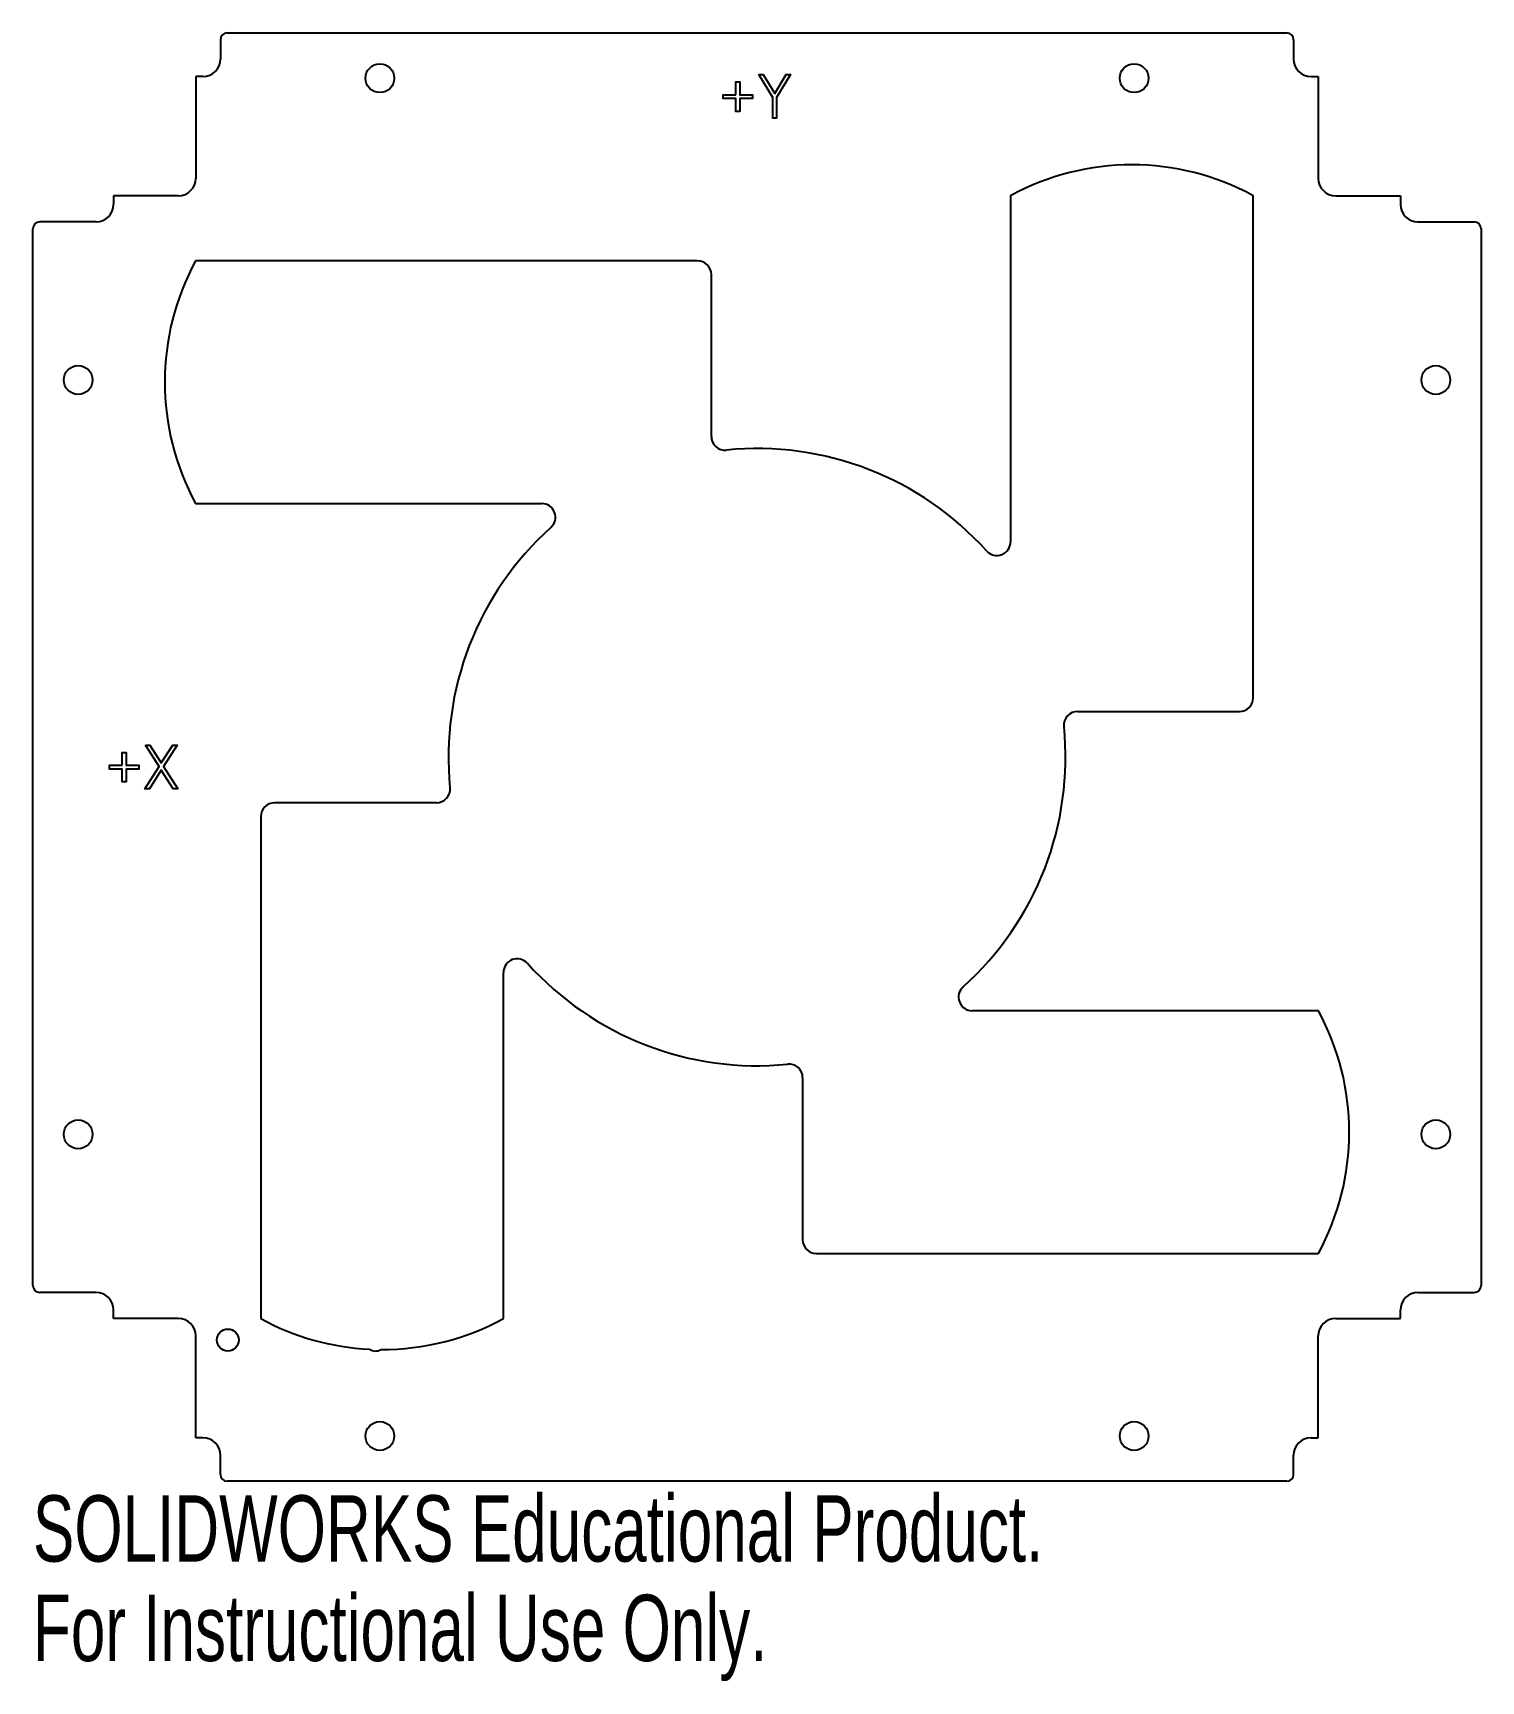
# Model space of a CAD drawing. Header units: millimetres. Extents: x -53 to 53, y -67 to 53.
import ezdxf

# ---------------------------------------------------------------- set-up
doc = ezdxf.new("R2010")
doc.units = ezdxf.units.MM
doc.styles.add('SLDTEXTSTYLE0', font='TXT', dxfattribs={"width": 0.7})

msp = doc.modelspace()

# ---------------------------------------------------------------- linework, layer by layer
at = {"color": 7, "linetype": 'Continuous', "lineweight": 25}
for p, q in [((-39.13, 52.3), (-39.13, 50.9)), ((-38.63, 52.8), (38.63, 52.8)), ((39.13, 52.3), (39.13, 50.9)), ((-40.93, 49.63), (-40.93, 42.2)), ((-40.4, 49.63), (-40.93, 49.63)), ((40.4, 49.63), (40.93, 49.63)), ((40.93, 49.63), (40.93, 42.2)), ((-46.93, 40.93), (-46.93, 40.3)), ((-42.2, 40.93), (-46.93, 40.93)), ((18.49, 40.94), (18.49, 15.7)), ((36.19, 4.33), (36.19, 40.94)), ((42.2, 40.93), (46.93, 40.93)), ((46.93, 40.93), (46.93, 40.3)), ((-52.8, -38.53), (-52.8, 38.53)), ((-48.2, 39.03), (-52.3, 39.03)), ((48.2, 39.03), (52.3, 39.03)), ((52.8, 38.53), (52.8, -38.53)), ((-4.33, 36.19), (-40.94, 36.19)), ((-3.33, 23.38), (-3.33, 35.19)), ((-40.94, 18.49), (-15.7, 18.49)), ((23.38, 3.33), (35.19, 3.33)), ((-23.38, -3.33), (-35.19, -3.33)), ((-36.19, -4.33), (-36.19, -40.94)), ((-18.49, -40.94), (-18.49, -15.7)), ((40.94, -18.49), (15.7, -18.49)), ((3.33, -23.38), (3.33, -35.19)), ((4.33, -36.19), (40.94, -36.19)), ((-48.2, -39.03), (-52.3, -39.03)), ((48.2, -39.03), (52.3, -39.03)), ((-46.93, -40.93), (-46.93, -40.3)), ((46.93, -40.93), (46.93, -40.3)), ((-42.2, -40.93), (-46.93, -40.93)), ((42.2, -40.93), (46.93, -40.93)), ((-40.93, -49.63), (-40.93, -42.2)), ((40.93, -49.63), (40.93, -42.2)), ((-40.4, -49.63), (-40.93, -49.63)), ((40.4, -49.63), (40.93, -49.63)), ((-39.13, -52.3), (-39.13, -50.9)), ((39.13, -52.3), (39.13, -50.9)), ((38.63, -52.8), (-38.63, -52.8))]:
    msp.add_line(p, q, dxfattribs=at)
at = {"color": 7, "linetype": 'Continuous', "flags": 128}
for points in [[(0.13, 49.76), (0.46, 49.76), (0.46, 49.76), (1.29, 48.39), (1.29, 48.39), (2.12, 49.76), (2.12, 49.76), (2.45, 49.76), (2.45, 49.76), (1.43, 48.09), (1.43, 48.09), (1.43, 46.58), (1.43, 46.58), (1.15, 46.58), (1.15, 46.58), (1.15, 48.09), (1.15, 48.09), (0.13, 49.76)], [(-1.54, 48.29), (-1.54, 49.23), (-1.54, 49.23), (-1.25, 49.23), (-1.25, 49.23), (-1.25, 48.29), (-1.25, 48.29), (-0.32, 48.29), (-0.32, 48.29), (-0.32, 48.01), (-0.32, 48.01), (-1.25, 48.01), (-1.25, 48.01), (-1.25, 47.07), (-1.25, 47.07), (-1.54, 47.07), (-1.54, 47.07), (-1.54, 48.01), (-1.54, 48.01), (-2.47, 48.01), (-2.47, 48.01), (-2.47, 48.29), (-2.47, 48.29), (-1.54, 48.29)], [(-46.29, -0.59), (-46.29, 0.35), (-46.29, 0.35), (-46, 0.35), (-46, 0.35), (-46, -0.59), (-46, -0.59), (-45.07, -0.59), (-45.07, -0.59), (-45.07, -0.88), (-45.07, -0.88), (-46, -0.88), (-46, -0.88), (-46, -1.81), (-46, -1.81), (-46.29, -1.81), (-46.29, -1.81), (-46.29, -0.88), (-46.29, -0.88), (-47.22, -0.88), (-47.22, -0.88), (-47.22, -0.59), (-47.22, -0.59), (-46.29, -0.59)], [(-44.6, 0.88), (-44.27, 0.88), (-44.27, 0.88), (-43.44, -0.42), (-43.44, -0.42), (-42.61, 0.88), (-42.61, 0.88), (-42.28, 0.88), (-42.28, 0.88), (-43.27, -0.68), (-43.27, -0.68), (-42.24, -2.3), (-42.24, -2.3), (-42.57, -2.3), (-42.57, -2.3), (-43.44, -0.94), (-43.44, -0.94), (-44.31, -2.3), (-44.31, -2.3), (-44.64, -2.3), (-44.64, -2.3), (-43.6, -0.68), (-43.6, -0.68), (-44.6, 0.88)]]:
    msp.add_lwpolyline(points, dxfattribs=at)
at = {"color": 7, "linetype": 'Continuous', "lineweight": 25}
for centre, radius in [((-27.5, 49.5), 1.05), ((27.5, 49.5), 1.05), ((-49.5, 27.5), 1.05), ((49.5, 27.5), 1.05), ((-49.5, -27.5), 1.05), ((49.5, -27.5), 1.05), ((-38.59, -42.5), 0.8), ((-27.5, -49.5), 1.05), ((27.5, -49.5), 1.05)]:
    msp.add_circle(centre, radius, dxfattribs=at)
for centre, radius, start, end in [((-38.63, 52.3), 0.5, 90, 180), ((38.63, 52.3), 0.5, 0, 90), ((-40.4, 50.9), 1.27, 270, 0), ((40.4, 50.9), 1.27, 180, 270), ((-42.2, 42.2), 1.27, 270, 0), ((27.34, 24.69), 18.5, 61.4205, 118.5795), ((42.2, 42.2), 1.27, 180, 270), ((-48.2, 40.3), 1.27, 270, 0), ((48.2, 40.3), 1.27, 180, 270), ((-52.3, 38.53), 0.5, 90, 180), ((52.3, 38.53), 0.5, 0, 90), ((-24.69, 27.34), 18.5, 151.4205, 208.5795), ((-4.33, 35.19), 1, 0, 90), ((-2.33, 23.38), 1, 180, 275.6951), ((0, 0), 22.5, 41.9172, 95.6951), ((-15.7, 17.49), 1, 311.9172, 90), ((0, 0), 22.5, 131.9172, 185.6951), ((17.49, 15.7), 1, 221.9172, 0), ((35.19, 4.33), 1, 270, 0), ((23.38, 2.33), 1, 90, 185.6951), ((0, 0), 22.5, 311.9172, 5.6951), ((-23.38, -2.33), 1, 270, 5.6951), ((-35.19, -4.33), 1, 90, 180), ((-17.49, -15.7), 1, 41.9172, 180), ((0, 0), 22.5, 221.9172, 275.6951), ((15.7, -17.49), 1, 131.9172, 270), ((24.69, -27.34), 18.5, 331.4205, 28.5795), ((2.33, -23.38), 1, 0, 95.6951), ((4.33, -35.19), 1, 180, 270), ((-52.3, -38.53), 0.5, 180, 270), ((-48.2, -40.3), 1.27, 0, 90), ((48.2, -40.3), 1.27, 90, 180), ((52.3, -38.53), 0.5, 270, 0), ((-42.2, -42.2), 1.27, 0, 90), ((-27.34, -24.69), 18.5, 241.4205, 267.157), ((-27.34, -24.69), 18.5, 269.7655, 298.5795), ((42.2, -42.2), 1.27, 90, 180), ((-27.82, -42.5), 0.8, 236.7015, 300.2209), ((-40.4, -50.9), 1.27, 0, 90), ((40.4, -50.9), 1.27, 90, 180), ((-38.63, -52.3), 0.5, 180, 270), ((38.63, -52.3), 0.5, 270, 0)]:
    msp.add_arc(centre, radius, start, end, dxfattribs=at)

# ---------------------------------------------------------------- texts
at = {"color": 7, "linetype": 'Continuous', "char_height": 4.8336, "attachment_point": 1, "style": 'SLDTEXTSTYLE0'}
for s, insert in [('SOLIDWORKS Educational Product.', (-52.8, -53.82)), ('For Instructional Use Only.', (-52.8, -61.07))]:
    msp.add_mtext(s, dxfattribs=dict(at, insert=insert))

doc.saveas('drawing.dxf')
